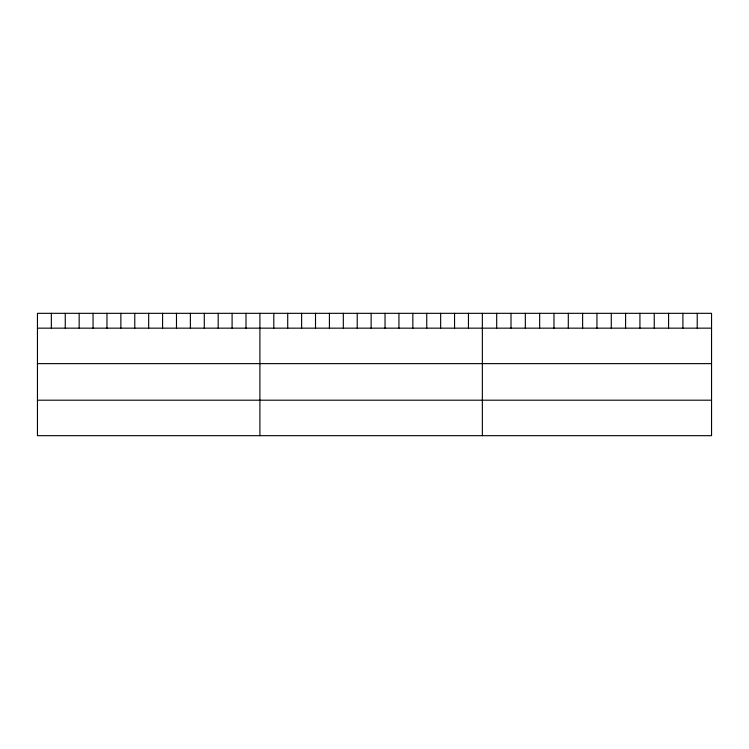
<?xml version="1.0" encoding="UTF-8"?>
<svg xmlns="http://www.w3.org/2000/svg" width="749" height="749" viewBox="0 0 749 749"><rect width="100%" height="100%" fill="white"/><g stroke="black" fill="none" stroke-linecap="round" stroke-linejoin="round"><path stroke-width="1.12" d="M711.55 328.156L711.55 435.675L37.45 435.675L37.45 313.325L711.55 313.325L711.55 328.156L37.45 328.156M37.45 363.63L711.55 363.63M37.45 400.191L711.55 400.191M697.225 313.325L697.225 328.156M682.901 313.325L682.901 328.156M668.576 313.325L668.576 328.156M654.251 313.325L654.251 328.156M639.927 313.325L639.927 328.156M625.602 313.325L625.602 328.156M611.278 313.325L611.278 328.156M596.953 313.325L596.953 328.156M582.628 313.325L582.628 328.156M568.304 313.325L568.304 328.156M553.979 313.325L553.979 328.156M539.654 313.325L539.654 328.156M525.33 313.325L525.33 328.156M511.005 313.325L511.005 328.156M496.681 313.325L496.681 328.156M482.356 313.325L482.356 435.675M468.453 313.325L468.453 328.156M454.549 313.325L454.549 328.156M440.646 313.325L440.646 328.156M426.743 313.325L426.743 328.156M412.839 313.325L412.839 328.156M398.936 313.325L398.936 328.156M385.033 313.325L385.033 328.156M371.13 313.325L371.13 328.156M357.226 313.325L357.226 328.156M343.323 313.325L343.323 328.156M329.42 313.325L329.42 328.156M315.516 313.325L315.516 328.156M301.613 313.325L301.613 328.156M287.71 313.325L287.71 328.156M273.806 313.325L273.806 328.156M259.903 313.325L259.903 435.675M246 313.325L246 328.156M232.096 313.325L232.096 328.156M218.193 313.325L218.193 328.156M204.29 313.325L204.29 328.156M190.386 313.325L190.386 328.156M176.483 313.325L176.483 328.156M162.58 313.325L162.58 328.156M148.677 313.325L148.677 328.156M134.773 313.325L134.773 328.156M120.87 313.325L120.87 328.156M106.967 313.325L106.967 328.156M93.063 313.325L93.063 328.156M79.16 313.325L79.16 328.156M65.257 313.325L65.257 328.156M51.353 313.325L51.353 328.156"/></g></svg>
